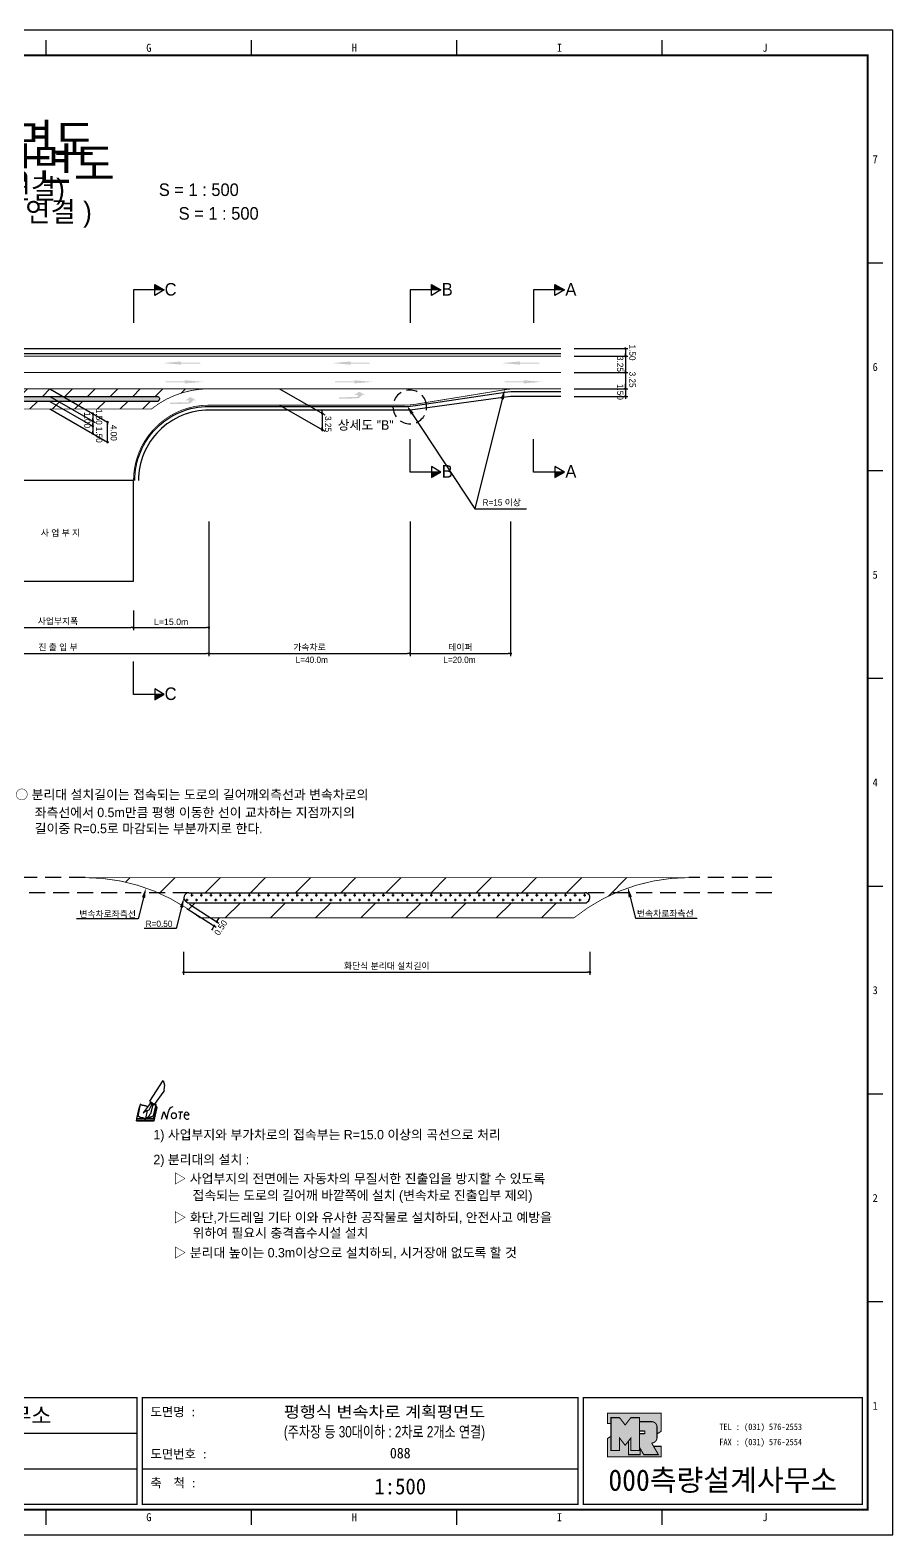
# Model space of a CAD drawing. Header units: millimetres. Extents: x 459 to 882, y -1 to 298.
# Drawn here: x 710.8 to 882.4, y -1.1 to 298.2 of the extents above; entities that cross this region are included whole.
import ezdxf
from ezdxf.enums import TextEntityAlignment as Align

# ---------------------------------------------------------------- set-up
doc = ezdxf.new("R2010")
doc.units = ezdxf.units.MM
doc.linetypes.add('HIDDEN', pattern=[9.525, 6.35, -3.175])
for name, color, linetype in [('CC-GSTR-0004', 4, 'Continuous'), ('CM-LANE-0030', 30, 'Continuous'), ('CZ-DIMT-0002', 7, 'Continuous'), ('CZ-LIN1-0007', 7, 'Continuous'), ('CZ-LIN2-0003', 3, 'Continuous'), ('CZ-LINE-0001', 7, 'Continuous'), ('CZ-TEXT-BOX0', 7, 'Continuous'), ('TITLE', 7, 'Continuous')]:
    doc.layers.add(name, color=color, linetype=linetype)
doc.styles.add('견고딕', font='arial.ttf')
doc.styles.add('돋움', font='')
doc.styles.add('돋음체', font='')
doc.styles.get('돋움').set_extended_font_data('Dotum')
doc.styles.get('돋음체').set_extended_font_data('DotumChe')

# ---------------------------------------------------------------- blocks, each defined once
blk = doc.blocks.new('note')
for p, q in [((0.85, 3.5), (3.53, 7.57)), ((3.53, 7.57), (3.8, 6.64)), ((3.8, 6.64), (3.69, 5.72)), ((1, 3.1), (0.75, 2.77)), ((0.85, 3.5), (1.8, 2.79)), ((1, 3.4), (0.85, 3.21)), ((0.85, 3.21), (1.52, 2.71)), ((1.8, 2.79), (3.74, 5.46)), ((3.69, 5.72), (3.74, 5.46)), ((-1.24, 2.36), (-1.77, 0)), ((-1.77, 0), (1.77, 0)), ((-1.77, 0), (-1.77, -0.3)), ((-1.53, 0.52), (-1.55, 0.54)), ((-1.01, 2.9), (-1.53, 0.52)), ((-1.48, 0.48), (-1.53, 0.52)), ((-1.43, 0.44), (-1.48, 0.48)), ((-1.38, 0.41), (-1.43, 0.44)), ((-1.33, 0.4), (-1.38, 0.41)), ((-1.27, 0.37), (-1.33, 0.4)), ((-1.22, 0.35), (-1.27, 0.37)), ((-1.13, 2.36), (-1.24, 2.36)), ((-1.17, 0.33), (-1.22, 0.35)), ((-1.12, 0.32), (-1.17, 0.33)), ((-1.02, 0.25), (-1.12, 0.32)), ((-0.97, 0.22), (-1.02, 0.25)), ((-1, 2.9), (-1.01, 2.9)), ((-0.98, 2.85), (-1, 2.9)), ((-0.95, 2.8), (-0.98, 2.85)), ((-0.93, 0.21), (-0.97, 0.22)), ((-0.9, 2.75), (-0.95, 2.8)), ((-0.88, 0.19), (-0.93, 0.21)), ((-0.85, 2.72), (-0.9, 2.75)), ((-0.8, 0.18), (-0.88, 0.19)), ((-0.79, 2.69), (-0.85, 2.72)), ((-0.75, 0.17), (-0.8, 0.18)), ((-0.74, 2.68), (-0.79, 2.69)), ((-0.7, 0.16), (-0.75, 0.17)), ((-0.69, 2.65), (-0.74, 2.68)), ((-0.64, 0.15), (-0.7, 0.16)), ((-0.64, 2.65), (-0.69, 2.65)), ((-0.59, 2.63), (-0.64, 2.65)), ((-0.58, 0.14), (-0.64, 0.15)), ((-0.54, 2.62), (-0.59, 2.63)), ((-0.53, 0.13), (-0.58, 0.14)), ((-0.48, 2.61), (-0.54, 2.62)), ((-0.48, 0.12), (-0.53, 0.13)), ((-0.43, 2.61), (-0.48, 2.61)), ((-0.43, 0.11), (-0.48, 0.12)), ((0.75, 2.77), (-0.46, 1.16)), ((0.37, 2.24), (-0.46, 1.16)), ((-0.46, 1.16), (-0.08, 1.47)), ((-0.38, 2.59), (-0.43, 2.61)), ((-0.38, 0.08), (-0.43, 0.11)), ((-0.33, 2.59), (-0.38, 2.59)), ((-0.29, 0.06), (-0.38, 0.08)), ((-0.27, 2.58), (-0.33, 2.59)), ((-0.23, 0.05), (-0.29, 0.06)), ((-0.22, 2.57), (-0.27, 2.58)), ((-0.16, 0.04), (-0.23, 0.05)), ((-0.17, 2.56), (-0.22, 2.57)), ((-0.12, 2.55), (-0.17, 2.56)), ((-0.11, 0.03), (-0.16, 0.04)), ((-0.07, 2.53), (-0.12, 2.55)), ((-0.04, 0.02), (-0.11, 0.03)), ((-0.08, 1.47), (0.72, 1.75)), ((-0.01, 2.51), (-0.07, 2.53)), ((-0.05, -0.3), (-0.05, 0)), ((0, 0), (-0.04, 0.02)), ((0.04, 2.5), (-0.01, 2.51)), ((0.37, 1.63), (0, 0)), ((0, 0), (1.6, 0.53)), ((0, 0), (1.65, 0.18)), ((0, 0.01), (0.06, 0.04)), ((0, -0.3), (0, 0)), ((0.09, 2.48), (0.04, 2.5)), ((0.05, -0.3), (0.05, 0)), ((0.06, 0.04), (0.11, 0.07)), ((0.14, 2.48), (0.09, 2.48)), ((0.11, 0.07), (0.16, 0.09)), ((0.2, 2.47), (0.14, 2.48)), ((0.16, 0.09), (0.21, 0.12)), ((0.26, 2.43), (0.18, 2.46)), ((0.21, 0.12), (0.27, 0.14)), ((0.34, 2.4), (0.26, 2.43)), ((0.27, 0.14), (0.36, 0.19)), ((0.45, 2.37), (0.34, 2.4)), ((0.36, 0.19), (0.41, 0.22)), ((0.41, 0.22), (0.46, 0.27)), ((0.46, 0.27), (0.51, 0.3)), ((0.51, 0.3), (0.56, 0.34)), ((0.56, 0.34), (0.6, 0.4)), ((0.6, 0.4), (0.64, 0.45)), ((0.64, 0.45), (0.67, 0.51)), ((0.67, 0.51), (0.74, 0.58)), ((0.72, 1.75), (1.16, 2.53)), ((0.74, 0.58), (0.79, 0.63)), ((0.79, 0.63), (0.83, 0.68)), ((0.83, 0.68), (0.86, 0.73)), ((0.86, 0.73), (0.89, 0.79)), ((0.89, 0.84), (0.92, 0.89)), ((0.89, 0.79), (0.89, 0.84)), ((0.92, 0.89), (0.96, 0.95)), ((0.96, 0.95), (1.01, 0.97)), ((1.47, 2.74), (1.01, 0.97)), ((1.16, 2.53), (1.37, 2.82)), ((2.13, 2.84), (1.44, 2.63)), ((1.52, 2.71), (1.66, 2.9)), ((1.6, 0.53), (2.13, 2.84)), ((1.65, 0.18), (2.19, 2.48)), ((1.77, 0), (2.3, 2.36)), ((1.77, -0.3), (2.3, 2.07)), ((1.77, -0.38), (2.3, 1.99)), ((1.77, -0.44), (2.3, 1.93)), ((1.77, 0), (1.77, -0.3)), ((2.19, 2.48), (2.04, 2.47)), ((2.3, 2.36), (2.16, 2.36)), ((2.3, 2.36), (2.3, 2.07)), ((3.21, -0.08), (3.68, 1.4)), ((3.68, 1.4), (4.26, -0.14)), ((4.26, -0.14), (4.56, 1.44)), ((6.55, 1.34), (7.46, 1.34)), ((7.01, 1.34), (6.87, -0.11)), ((7.71, 0.77), (7.71, 0.55)), ((7.71, 0.77), (8.67, 0.77)), ((-1.77, -0.3), (1.77, -0.3)), ((-1.77, -0.43), (-1.77, -0.3)), ((-1.77, -0.37), (1.77, -0.37)), ((-1.77, -0.43), (1.77, -0.43))]:
    blk.add_line(p, q)
for centre, major_axis, start_param, end_param in [((0.4, 2.31), (0.0702, 0.0702), 3.283946, 6.425539), ((5.68, 1.23), (-0.806, 0.806), -0.591174, 0.597824), ((5.66, 0.58), (-0.378, 0.378), 3.926991, 10.210176), ((8.3, 0.49), (0.422, 0.422), 2.265602, 4.634911), ((8.19, 0.77), (-0.342, 0.342), 3.926991, 7.068583)]:
    blk.add_ellipse(centre, major_axis=major_axis, ratio=1, start_param=start_param, end_param=end_param)
blk = doc.blocks.new('_Dot')
at = {"color": 0, "linetype": 'ByBlock', "lineweight": -2}
blk.add_line((-0.5, 0), (-1, 0), dxfattribs=at)
at = {"color": 0, "linetype": 'ByBlock', "const_width": 0.5}
blk.add_lwpolyline([(-0.25, 0, 1), (0.25, 0, 1)], format="xyb", close=True, dxfattribs=at)

msp = doc.modelspace()

# ---------------------------------------------------------------- hatches: boundary and pattern name
at = {"layer": 'CM-LANE-0030'}
h = msp.add_hatch(dxfattribs=at)
h.set_pattern_fill('ANSI31', color=256, style=0)
h.set_pattern_definition([(45, (-1016.0564, 0.2294), (-2.245064, 2.245064), [])])
h.paths.add_polyline_path([(734.98, 222.87, -0.170323), (746.38, 226.87), (576.38, 226.87, -0.170323), (587.78, 222.87)])
h.paths.add_polyline_path([(586.55, 224.37, 0.001926), (586.43, 224.45, -0.750696), (586.7, 225.37), (736.06, 225.37, -0.750696), (736.33, 224.45, 0.001926), (736.2, 224.37)], flags=16)
h = msp.add_hatch(dxfattribs=at)
h.set_pattern_fill('ANSI31', color=256, scale=2, style=0)
h.set_pattern_definition([(45, (-584.073, -332.019), (-4.490128, 4.490128), [])])
h.paths.add_polyline_path([(721.78, 129.63, -0.170323), (744.58, 121.63), (818.97, 121.63, -0.170323), (841.78, 129.63)])
h.paths.add_polyline_path([(821.14, 126.63, -0.750696), (821.67, 124.78, 0.001926), (821.43, 124.63), (742.12, 124.63, 0.001926), (741.88, 124.78, -0.750696), (742.42, 126.63)], flags=16)
at = {"layer": 'CZ-LIN1-0007'}
for points in [[(740.85, 232.31), (740.85, 232.1), (744.67, 232.1), (744.67, 231.89), (740.85, 231.89), (740.85, 231.67), (737.2, 231.99)], [(774.55, 232.31), (774.55, 232.1), (778.38, 232.1), (778.38, 231.89), (774.55, 231.89), (774.55, 231.67), (770.9, 231.99)], [(808.25, 232.31), (808.25, 232.1), (812.08, 232.1), (812.08, 231.89), (808.25, 231.89), (808.25, 231.67), (804.6, 231.99)], [(741.58, 228.58), (741.58, 228.37), (737.76, 228.37), (737.76, 228.16), (741.58, 228.15), (741.58, 227.94), (745.23, 228.26)], [(775.28, 228.58), (775.28, 228.37), (771.46, 228.37), (771.46, 228.16), (775.28, 228.15), (775.28, 227.94), (778.94, 228.26)], [(808.99, 228.58), (808.99, 228.37), (805.16, 228.37), (805.16, 228.16), (808.99, 228.15), (808.99, 227.94), (812.64, 228.26)], [(742.21, 223.89, 0.267976), (743.24, 224.57), (743.87, 224.57), (742.7, 225.23), (741.75, 224.58), (742.45, 224.58, -0.504994), (742.14, 224.16), (738.67, 224.14), (738.67, 223.87)], [(775.77, 224.95, 0.267976), (776.8, 225.64), (777.43, 225.63), (776.26, 226.29), (775.31, 225.64), (776.01, 225.64, -0.504994), (775.7, 225.22), (772.24, 225.2), (772.24, 224.93)]]:
    msp.add_hatch(color=256, dxfattribs=at).paths.add_polyline_path(points)
at = {"layer": 'CZ-LIN2-0003'}
h = msp.add_hatch(dxfattribs=at)
h.set_pattern_fill('CROSS', color=256, scale=0.075, style=0)
h.set_pattern_definition([(0, (-1016.0564, 0.2294), (0.47625, 0.47625), [0.238125, -0.714375]), (90, (-1015.93734, 0.11033), (-0.47625, 0.47625), [0.238125, -0.714375])])
h.paths.add_polyline_path([(736.2, 224.37, -0.001926), (736.33, 224.45, 0.750696), (736.06, 225.37), (586.7, 225.37, 0.750696), (586.43, 224.45, -0.001926), (586.55, 224.37)])
h = msp.add_hatch(dxfattribs=at)
h.set_pattern_fill('CROSS', color=256, scale=0.15, style=0)
h.set_pattern_definition([(0, (-584.0731, -332.0191), (0.9525, 0.9525), [0.47625, -1.42875]), (90, (-583.835, -332.2573), (-0.9525, 0.9525), [0.47625, -1.42875])])
h.paths.add_polyline_path([(742.42, 126.63, 0.750696), (741.88, 124.78, -0.001926), (742.12, 124.63), (821.43, 124.63, -0.001926), (821.67, 124.78, 0.750696), (821.14, 126.63)])
at = {"layer": 'CZ-LINE-0001'}
for points in [[(735.62, 247.64), (735.62, 246.54), (737.52, 246.54)], [(790.62, 247.64), (790.62, 246.54), (792.52, 246.54)], [(815.19, 247.64), (815.19, 246.54), (817.1, 246.54)], [(792.52, 210.32), (790.62, 210.32), (790.62, 209.22)], [(817.1, 210.32), (815.19, 210.32), (815.19, 209.22)], [(737.52, 166.07), (735.62, 166.07), (735.62, 164.98)]]:
    msp.add_hatch(color=256, dxfattribs=at).paths.add_polyline_path(points)
at = {"layer": 'TITLE', "ltscale": 150}
h = msp.add_hatch(color=8, dxfattribs=at)
edge = h.paths.add_edge_path()
edge.add_line((836.29, 23.09), (825.62, 23.09))
edge.add_line((825.62, 23.09), (825.62, 21.01))
edge.add_line((825.62, 21.01), (826.33, 21.01))
edge.add_line((826.33, 21.01), (826.33, 22.19))
edge.add_line((826.33, 22.19), (828.02, 22.19))
edge.add_line((828.02, 22.19), (829.15, 20.73))
edge.add_line((829.15, 20.73), (830.28, 22.19))
edge.add_line((830.28, 22.19), (831.97, 22.19))
edge.add_line((831.97, 22.19), (831.97, 21.39))
edge.add_line((831.97, 21.39), (834.41, 21.39))
edge.add_arc((834.41, 20.32), 1.07, 0, 90, ccw=False)
edge.add_line((835.48, 20.32), (835.48, 18.95))
edge.add_line((835.48, 18.95), (836.29, 19.46))
edge.add_line((836.29, 19.46), (836.29, 23.09))
h.paths.add_polyline_path([(829.83, 17.57), (829.15, 16.69), (828.02, 18.14), (828.02, 15.63), (826.33, 15.63), (826.33, 18.48), (825.62, 18.03), (825.62, 14.4), (836.29, 14.4), (836.29, 16.48), (834.79, 16.48), (835.75, 14.83), (832.84, 14.83), (832.14, 16.04), (832.14, 14.83), (829.83, 14.83)])
msp.add_hatch(color=5, dxfattribs=at).paths.add_polyline_path([(831.97, 22.19), (830.28, 22.19), (829.15, 20.73), (828.02, 22.19), (826.33, 22.19), (826.33, 15.63), (828.02, 15.63), (828.02, 18.14), (829.15, 16.69), (830.28, 18.14), (830.28, 15.63), (831.97, 15.63)])
h = msp.add_hatch(color=161, dxfattribs=at)
edge = h.paths.add_edge_path()
edge.add_arc((834.41, 20.32), 1.07, 360, 450)
edge.add_line((834.41, 21.39), (831.97, 21.39))
edge.add_line((831.97, 21.39), (831.97, 19.53))
edge.add_line((831.97, 19.53), (832.97, 19.53))
edge.add_arc((832.97, 19.42), 0.113, 0, 90, ccw=False)
edge.add_line((833.08, 19.42), (833.08, 19.11))
edge.add_arc((832.97, 19.11), 0.113, 270, 360, ccw=False)
edge.add_line((832.97, 19), (831.97, 19))
edge.add_line((831.97, 19), (831.97, 15.63))
edge.add_line((831.97, 15.63), (830.28, 15.63))
edge.add_line((830.28, 15.63), (830.28, 18.14))
edge.add_line((830.28, 18.14), (829.83, 17.57))
edge.add_line((829.83, 17.57), (829.83, 14.83))
edge.add_line((829.83, 14.83), (832.14, 14.83))
edge.add_line((832.14, 14.83), (832.14, 16.04))
edge.add_line((832.14, 16.04), (832.84, 14.83))
edge.add_line((832.84, 14.83), (835.75, 14.83))
edge.add_line((835.75, 14.83), (834.41, 17.15))
edge.add_arc((834.41, 18.21), 1.07, 270, 360)
edge.add_line((835.48, 18.21), (835.48, 20.32))

# ---------------------------------------------------------------- linework, layer by layer
at = {"color": 0, "linetype": 'ByBlock', "lineweight": -2}
for p, q in [((829.2, 234.62), (829.2, 234.37)), ((829.2, 233.62), (829.2, 233.87)), ((829.2, 233.12), (829.2, 232.87)), ((829.2, 230.37), (829.2, 230.62)), ((829.2, 229.87), (829.2, 229.62)), ((829.2, 227.12), (829.2, 227.37)), ((829.2, 227.12), (829.2, 227.37)), ((829.2, 225.12), (829.2, 224.87)), ((829.2, 225.12), (829.2, 224.87)), ((723.28, 221.72), (723.28, 221.47)), ((768.93, 222.22), (768.93, 222.47)), ((768.93, 221.72), (768.93, 221.47)), ((723.28, 220.72), (723.28, 220.97)), ((723.28, 220.22), (723.28, 219.97)), ((723.28, 219.72), (723.28, 219.97)), ((726.24, 220.01), (726.24, 219.76)), ((768.93, 218.97), (768.93, 219.22)), ((723.28, 218.22), (723.28, 218.47)), ((726.24, 216.51), (726.24, 216.76)), ((747.27, 119.81), (747.14, 119.6)), ((748.09, 121.07), (748.22, 121.28))]:
    msp.add_line(p, q, dxfattribs=at)
at = {"color": 0, "linetype": 'ByBlock', "const_width": 0.25}
for points in [[(829.2, 234.75, 1), (829.2, 235, 1)], [(829.2, 233.25, 1), (829.2, 233.5, 1)], [(829.2, 233.5, 1), (829.2, 233.25, 1)], [(829.2, 230, 1), (829.2, 230.25, 1)], [(829.2, 230.25, 1), (829.2, 230, 1)], [(829.2, 227, 1), (829.2, 226.75, 1)], [(829.2, 227, 1), (829.2, 226.75, 1)], [(829.2, 225.25, 1), (829.2, 225.5, 1)], [(829.2, 225.25, 1), (829.2, 225.5, 1)], [(723.28, 221.84, 1), (723.28, 222.09, 1)], [(768.93, 222.09, 1), (768.93, 221.84, 1)], [(768.93, 221.84, 1), (768.93, 222.09, 1)], [(723.28, 220.34, 1), (723.28, 220.59, 1)], [(723.28, 220.59, 1), (723.28, 220.34, 1)], [(723.28, 219.59, 1), (723.28, 219.34, 1)], [(726.24, 220.13, 1), (726.24, 220.38, 1)], [(768.93, 218.84, 1), (768.93, 218.59, 1)], [(723.28, 218.09, 1), (723.28, 217.84, 1)], [(726.24, 216.38, 1), (726.24, 216.13, 1)], [(747.34, 119.92, 1), (747.48, 120.13, 1)], [(748.02, 120.97, 1), (747.88, 120.76, 1)]]:
    msp.add_lwpolyline(points, format="xyb", close=True, dxfattribs=at)
at = {"layer": 'CC-GSTR-0004'}
for points in [[(536.38, 234.87), (816.38, 234.87)], [(536.38, 233.87), (816.38, 233.87)]]:
    msp.add_lwpolyline(points, dxfattribs=at)
for points in [[(731.63, 208.62, -0.414214), (746.38, 223.37), (785.26, 223.37), (785.26, 223.37, 0.03724), (787.48, 223.54), (805.27, 226.21, -0.03724), (807.5, 226.37), (807.5, 226.37), (816.38, 226.37)], [(816.38, 225.37), (807.4, 225.37), (807.4, 225.37, 0.034174), (805.36, 225.23), (787.4, 222.76), (787.4, 222.76, -0.034174), (785.35, 222.62), (785.35, 222.62), (746.38, 222.62, 0.414214), (732.38, 208.62)]]:
    msp.add_lwpolyline(points, format="xyb", dxfattribs=at)
at = {"layer": 'CM-LANE-0030', "const_width": 0.15}
msp.add_lwpolyline([(536.38, 230.12), (816.38, 230.12)], dxfattribs=at)
for points in [[(576.38, 226.87), (746.38, 226.87, 0.170323), (734.98, 222.87), (587.78, 222.87, 0.170323)], [(818.97, 121.63), (744.58, 121.63, 0.170323), (721.78, 129.63), (841.78, 129.63, 0.170323)]]:
    msp.add_lwpolyline(points, format="xyb", close=True, dxfattribs=at)
at = {"layer": 'CZ-LIN1-0007', "const_width": 0.15}
for points in [[(536.38, 233.37), (816.38, 233.37)], [(746.38, 226.87), (776.98, 226.87)]]:
    msp.add_lwpolyline(points, dxfattribs=at)
msp.add_lwpolyline([(816.38, 226.87), (807.59, 226.87, 0.040295), (805.18, 226.68), (787.57, 223.82), (787.57, 223.82, -0.040295), (785.17, 223.62), (785.17, 223.62), (746.38, 223.62, 0.414214), (731.38, 208.62)], format="xyb", dxfattribs=at)
at = {"layer": 'CZ-LIN1-0007', "linetype": 'HIDDEN', "const_width": 0.15}
msp.add_lwpolyline([(776.98, 226.87), (807.59, 226.87)], dxfattribs=at)
at = {"layer": 'CZ-LIN2-0003'}
for p, q in [((742.42, 126.63), (821.14, 126.63)), ((742.12, 124.63), (821.43, 124.63))]:
    msp.add_line(p, q, dxfattribs=at)
at = {"layer": 'CZ-LIN2-0003', "color": 1}
msp.add_line((748.22, 121.28), (748.49, 121.7), dxfattribs=at)
at = {"layer": 'CZ-LIN2-0003'}
msp.add_lwpolyline([(736.06, 225.37, -0.750696), (736.33, 224.45, 0.001926), (736.2, 224.37), (586.55, 224.37, 0.001926), (586.43, 224.45, -0.750696), (586.7, 225.37)], format="xyb", close=True, dxfattribs=at)
msp.add_lwpolyline([(731.38, 208.62), (701.38, 208.62), (701.38, 188.62), (731.38, 188.62)], close=True, dxfattribs=at)
for points in [[(742.12, 124.63, 0.001926), (741.88, 124.78, 0.001926)], [(821.67, 124.78, 0.001926), (821.43, 124.63)]]:
    msp.add_lwpolyline(points, format="xyb", dxfattribs=at)
for centre, start, end in [((742.42, 125.63), 90, 237.5816), ((821.14, 125.63), 302.4184, 90)]:
    msp.add_arc(centre, 1, start, end, dxfattribs=at)
at = {"layer": 'CZ-LINE-0001'}
for p, q in [((737.52, 246.54), (731.38, 246.54)), ((731.38, 246.54), (731.38, 240)), ((735.62, 245.44), (735.62, 247.64)), ((735.62, 247.64), (737.52, 246.54)), ((737.52, 246.54), (735.62, 245.44)), ((792.52, 246.54), (786.38, 246.54)), ((786.38, 246.54), (786.38, 240)), ((790.62, 245.44), (790.62, 247.64)), ((790.62, 247.64), (792.52, 246.54)), ((792.52, 246.54), (790.62, 245.44)), ((817.1, 246.54), (810.95, 246.54)), ((810.95, 246.54), (810.95, 240)), ((815.19, 245.44), (815.19, 247.64)), ((815.19, 247.64), (817.1, 246.54)), ((817.1, 246.54), (815.19, 245.44)), ((818.98, 234.87), (829.7, 234.87)), ((829.2, 234.37), (829.2, 225.37)), ((818.98, 233.37), (829.7, 233.37)), ((818.98, 233.37), (829.7, 233.37)), ((818.98, 230.12), (829.7, 230.12)), ((818.98, 230.12), (829.7, 230.12)), ((829.2, 227.37), (829.2, 227.87)), ((714.78, 226.87), (726.24, 220.26)), ((714.78, 225.37), (723.78, 220.18)), ((760.43, 226.87), (769.43, 221.68)), ((818.98, 226.87), (829.7, 226.87)), ((818.98, 226.87), (829.7, 226.87)), ((818.98, 225.37), (829.7, 225.37)), ((818.98, 225.37), (829.7, 225.37)), ((714.78, 224.37), (723.28, 219.47)), ((714.78, 222.87), (726.24, 216.26)), ((760.43, 223.62), (769.43, 218.43)), ((723.28, 221.47), (723.28, 217.97)), ((726.24, 216.26), (726.24, 220.26)), ((768.93, 221.47), (768.93, 218.46)), ((786.38, 210.32), (786.38, 216.86)), ((810.95, 210.32), (810.95, 216.86)), ((792.52, 210.32), (786.38, 210.32)), ((792.52, 210.32), (790.62, 211.42)), ((790.62, 211.42), (790.62, 209.22)), ((790.62, 209.22), (792.52, 210.32)), ((817.1, 210.32), (810.95, 210.32)), ((817.1, 210.32), (815.19, 211.42)), ((815.19, 211.42), (815.19, 209.22)), ((815.19, 209.22), (817.1, 210.32)), ((799.26, 203.02), (809.53, 203.02)), ((746.38, 200.47), (746.38, 173.69)), ((786.38, 200.47), (786.38, 173.69)), ((786.38, 200.47), (786.38, 173.69)), ((806.38, 200.47), (806.38, 173.69)), ((731.38, 182.74), (731.38, 178.86)), ((731.38, 182.74), (731.38, 178.86)), ((746.38, 182.74), (746.38, 178.86)), ((746.38, 182.74), (746.38, 173.69)), ((701.88, 179.36), (730.88, 179.36)), ((731.88, 179.36), (745.88, 179.36)), ((686.88, 174.19), (745.88, 174.19)), ((746.88, 174.19), (785.88, 174.19)), ((786.88, 174.19), (805.88, 174.19)), ((731.38, 166.07), (731.38, 172.62)), ((737.52, 166.07), (731.38, 166.07)), ((737.52, 166.07), (735.62, 167.17)), ((735.62, 167.17), (735.62, 164.98)), ((735.62, 164.98), (737.52, 166.07)), ((742, 123.51), (747.83, 119.75)), ((742.54, 124.35), (748.37, 120.59)), ((747.14, 119.6), (746.87, 119.18)), ((741.35, 114.84), (741.35, 110.3)), ((822.14, 114.84), (822.14, 110.3)), ((741.85, 110.8), (821.64, 110.8))]:
    msp.add_line(p, q, dxfattribs=at)
at = {"layer": 'CZ-LINE-0001', "linetype": 'HIDDEN', "ltscale": 0.35}
msp.add_line((789.66, 223.66), (789.66, 223.66), dxfattribs=at)
at = {"layer": 'CZ-LINE-0001', "linetype": 'HIDDEN', "ltscale": 0.5}
for p, q in [((721.78, 129.63), (705.25, 129.63)), ((858.3, 129.63), (841.78, 129.63)), ((742.42, 126.63), (705.25, 126.63)), ((858.3, 126.63), (821.14, 126.63))]:
    msp.add_line(p, q, dxfattribs=at)
at = {"layer": 'CZ-LINE-0001'}
for points in [[(804.72, 224.84), (799.26, 203.02)], [(786.82, 221.91), (799.26, 203.02)], [(733.37, 125.63), (732.32, 121.45), (720.09, 121.45)], [(740.93, 123.69), (739.88, 119.51), (733.54, 119.51)]]:
    msp.add_lwpolyline(points, dxfattribs=at)
at = {"layer": 'CZ-LINE-0001', "extrusion": (0, 0, -1)}
msp.add_lwpolyline([(-830.16, 125.73), (-831.21, 121.55), (-843.44, 121.55)], dxfattribs=at)
at = {"layer": 'CZ-LINE-0001', "linetype": 'HIDDEN', "ltscale": 0.35}
msp.add_arc((786.33, 223.26), 3.35, 6.7667, 6.749, dxfattribs=at)
at = {"layer": 'CZ-LINE-0001'}
for points in [[(804.4, 224.92), (805.21, 226.78), (805.05, 224.76)], [(786.54, 221.73), (785.72, 223.58), (787.1, 222.09)], [(733.05, 125.71), (733.86, 127.57), (733.7, 125.55)], [(740.61, 123.77), (741.42, 125.63), (741.25, 123.61)]]:
    msp.add_solid(points, dxfattribs=at)
at = {"layer": 'CZ-LINE-0001', "extrusion": (0, 0, -1)}
msp.add_solid([(-830.48, 125.81), (-829.67, 127.67), (-829.83, 125.65)], dxfattribs=at)
at = {"layer": 'TITLE', "color": 7, "linetype": 'Continuous'}
for p, q in [((714.04, 293.2), (714.04, 296.22)), ((754.86, 293.2), (754.86, 296.22)), ((795.69, 293.2), (795.69, 296.22)), ((836.51, 293.2), (836.51, 296.22)), ((880.36, 251.87), (877.34, 251.87)), ((880.36, 210.54), (877.34, 210.54)), ((880.36, 169.21), (877.34, 169.21)), ((880.36, 127.88), (877.34, 127.88)), ((880.36, 86.55), (877.34, 86.55)), ((880.36, 45.22), (877.34, 45.22)), ((714.04, 0.87), (714.04, 3.89)), ((754.86, 0.87), (754.86, 3.89)), ((795.69, 0.87), (795.69, 3.89)), ((836.51, 0.87), (836.51, 3.89))]:
    msp.add_line(p, q, dxfattribs=at)
at = {"layer": 'TITLE', "ltscale": 150}
for p, q in [((645.5, 19.1), (732.11, 19.1)), ((645.5, 12.03), (732.11, 12.03)), ((733.17, 12.03), (819.78, 12.03))]:
    msp.add_line(p, q, dxfattribs=at)
at = {"layer": 'TITLE'}
msp.add_line((877.45, 3.89), (468.59, 3.89), dxfattribs=at)
msp.add_lwpolyline([(459.01, -1.14), (882.37, -1.14), (882.37, 298.24), (459.01, 298.24)], close=True, dxfattribs=at)
at = {"layer": 'TITLE', "linetype": 'Continuous', "const_width": 0.403}
msp.add_lwpolyline([(469.09, 3.89), (469.09, 293.2), (877.34, 293.2), (877.34, 3.89)], close=True, dxfattribs=at)
at = {"layer": 'TITLE', "ltscale": 150}
for points, const_width in [([(732.11, 4.96), (645.5, 4.96), (645.5, 26.18), (732.11, 26.18)], 0.265), ([(733.17, 26.18), (819.78, 26.18), (819.78, 4.96), (733.17, 4.96)], 0.265), ([(876.28, 26.18), (876.28, 4.96), (820.84, 4.96), (820.84, 26.18), (876.28, 26.18)], 0.265), ([(831.97, 22.19), (830.28, 22.19), (829.15, 20.73), (828.02, 22.19), (826.33, 22.19), (826.33, 15.63), (828.02, 15.63), (828.02, 18.14), (829.15, 16.69), (830.28, 18.14), (830.28, 15.63), (831.97, 15.63)], 0.212), ([(829.83, 17.57), (829.15, 16.69), (828.02, 18.14), (828.02, 15.63), (826.33, 15.63), (826.33, 18.48), (825.62, 18.03), (825.62, 14.4), (836.29, 14.4), (836.29, 16.48), (834.79, 16.48), (835.75, 14.83), (832.84, 14.83), (832.14, 16.04), (832.14, 14.83), (829.83, 14.83)], 0.212)]:
    msp.add_lwpolyline(points, close=True, dxfattribs=dict(at, const_width=const_width))
at = {"layer": 'TITLE', "ltscale": 150, "const_width": 0.212}
for points in [[(836.29, 23.09), (825.62, 23.09), (825.62, 21.01), (826.33, 21.01), (826.33, 22.19), (828.02, 22.19), (829.15, 20.73), (830.28, 22.19), (831.97, 22.19), (831.97, 21.39), (834.41, 21.39, -0.414214), (835.48, 20.32), (835.48, 18.95), (836.29, 19.46)], [(835.48, 20.32, 0.414214), (834.41, 21.39), (831.97, 21.39), (831.97, 19.53), (832.97, 19.53, -0.414214), (833.08, 19.42), (833.08, 19.11, -0.414214), (832.97, 19), (831.97, 19), (831.97, 15.63), (830.28, 15.63), (830.28, 18.14), (829.83, 17.57), (829.83, 14.83), (832.14, 14.83), (832.14, 16.04), (832.84, 14.83), (835.75, 14.83), (834.41, 17.15, 0.414214), (835.48, 18.21)]]:
    msp.add_lwpolyline(points, format="xyb", close=True, dxfattribs=at)

# ---------------------------------------------------------------- block references
at = {"layer": 'CZ-LINE-0001', "xscale": 0.5, "yscale": 0.5, "zscale": 0.5}
for p in [(731.38, 179.36), (746.38, 179.36), (746.38, 174.19), (786.38, 174.19), (806.38, 174.19), (822.14, 110.8)]:
    msp.add_blockref('_Dot', p, dxfattribs=at)
at = {"layer": 'CZ-LINE-0001', "xscale": 0.5, "yscale": 0.5, "zscale": 0.5, "rotation": 180}
for p in [(731.38, 179.36), (746.38, 174.19), (786.38, 174.19), (741.35, 110.8)]:
    msp.add_blockref('_Dot', p, dxfattribs=at)
at = {"layer": 'CZ-TEXT-BOX0'}
msp.add_blockref('note', (733.76, 81.68), dxfattribs=at)

# ---------------------------------------------------------------- texts
at = {"layer": 'CZ-DIMT-0002', "style": '돋움'}
for s, height, p in [('C', 2.5, (738.77, 246.67)), ('B', 2.5, (793.77, 246.67)), ('A', 2.5, (818.35, 246.67)), ('상세도 "B"', 1.875, (777.56, 219.67)), ('B', 2.5, (793.77, 210.45)), ('A', 2.5, (818.35, 210.45)), ('R=15 이상', 1.25, (804.6, 204.27)), ('사 업 부 지', 1.25, (716.87, 198.21)), ('L=40.0m', 1.25, (766.84, 172.96)), ('L=20.0m', 1.25, (796.2, 172.96)), ('C', 2.5, (738.77, 166.21))]:
    msp.add_text(s, height=height, dxfattribs=at).set_placement(p, align=Align.MIDDLE_CENTER)
for s, p in [('1.50', (829.96, 235.68)), ('3.25', (827.53, 233.41)), ('1.50', (827.53, 227.85)), ('3.25', (829.96, 230.3))]:
    msp.add_text(s, height=1.25, rotation=270, dxfattribs=at).set_placement(p)
for s, p in [('○ 분리대 설치길이는 접속되는 도로의 길어깨외측선과 변속차로의', (707.9, 146.15)), ('좌측선에서 0.5m만큼 평행 이동한 선이 교차하는 지점까지의', (711.75, 142.59)), ('길이중 R=0.5로 마감되는 부분까지로 한다.', (711.75, 139.4)), ('1) 사업부지와 부가차로의 접속부는 R=15.0 이상의 곡선으로 처리', (735.36, 78.49)), ('2) 분리대의 설치 :', (735.36, 73.55)), ('▷ 사업부지의 전면에는 자동차의 무질서한 진출입을 방지할 수 있도록', (739.35, 69.75)), ('접속되는 도로의 길어깨 바깥쪽에 설치 (변속차로 진출입부 제외)', (743.13, 66.42)), ('▷ 화단,가드레일 기타 이와 유사한 공작물로 설치하되, 안전사고 예방을', (739.35, 62.02)), ('위하여 필요시 충격흡수시설 설치', (743.13, 58.95)), ('▷ 분리대 높이는 0.3m이상으로 설치하되, 시거장애 없도록 할 것', (739.35, 55.01))]:
    msp.add_text(s, height=1.875, dxfattribs=at).set_placement(p, align=Align.MIDDLE_LEFT)
for s, p in [('변속차로좌측선', (720.62, 121.76)), ('변속차로좌측선', (831.49, 121.86)), ('R=0.50', (733.81, 119.82))]:
    msp.add_text(s, height=1.25, dxfattribs=at).set_placement(p)
at = {"layer": 'CZ-DIMT-0002', "char_height": 1.25, "attachment_point": 5, "style": '돋움'}
for s, insert, rotation in [('1.00', (722.2, 220.64), 270), ('1.50', (724.53, 221.3), 270), ('1.50', (724.57, 217.73), 270), ('4.00', (727.46, 218.11), 270), ('3.25', (770.08, 219.86), 270), ('\\A1;0.50', (748.75, 119.65), 57.1401)]:
    msp.add_mtext(s, dxfattribs=dict(at, insert=insert, rotation=rotation))
at = {"layer": 'CZ-LINE-0001', "char_height": 1.25, "attachment_point": 5, "style": '돋움'}
for s, insert in [('\\A1;사업부지폭', (716.38, 180.56)), ('\\A1;{\\fArial|b0|i0|c0|p32;L=15.0m}', (738.88, 180.5)), ('\\A1;진 출 입 부', (716.38, 175.39)), ('\\A1;가속차로', (766.38, 175.39)), ('\\A1;테이퍼', (796.38, 175.39)), ('\\A1;화단식 분리대 설치길이', (781.74, 111.99))]:
    msp.add_mtext(s, dxfattribs=dict(at, insert=insert))
at = {"layer": 'CZ-TEXT-BOX0', "style": '돋움'}
for s, height, p in [('평행식 변속차로 계획평면도', 6.5, (676.38, 271.61)), ('( 주차장 등 30대이하 : 2차로 2개소 연결 )', 4, (676.38, 262.11))]:
    msp.add_text(s, height=height, dxfattribs=at).set_placement(p, align=Align.MIDDLE_CENTER)
msp.add_text('S = 1 : 500', height=2.5, dxfattribs=at).set_placement((740.37, 261.77), align=Align.MIDDLE_LEFT)
at = {"layer": 'TITLE', "color": 3, "linetype": 'Continuous', "style": '돋음체'}
for s, p in [('G', (734.45, 294.71)), ('H', (775.28, 294.71)), ('I', (816.1, 294.71)), ('J', (856.93, 294.71)), ('7', (878.85, 272.54)), ('6', (878.85, 231.21)), ('5', (878.85, 189.88)), ('4', (878.85, 148.55)), ('3', (878.85, 107.22)), ('2', (878.85, 65.89)), ('1', (878.85, 24.56)), ('G', (734.45, 2.38)), ('H', (775.28, 2.38)), ('I', (816.1, 2.38)), ('J', (856.93, 2.38))]:
    msp.add_text(s, height=1.59, dxfattribs=at).set_placement(p, align=Align.MIDDLE)
at = {"layer": 'TITLE', "style": '돋움'}
for s, height, p in [('평행식 변속차로 계획평면도', 6.5, (672.43, 276.32)), ('(주차장 등 30대이하 : 2차로 2개소 연결)', 4, (672.47, 266.69))]:
    msp.add_text(s, height=height, dxfattribs=at).set_placement(p, align=Align.MIDDLE_CENTER)
msp.add_text('S = 1 : 500', height=2.5, dxfattribs=at).set_placement((736.42, 266.48), align=Align.MIDDLE_LEFT)
at = {"layer": 'TITLE', "color": 7, "linetype": 'Continuous', "style": '견고딕'}
msp.add_text('00 국토 관리 사무소', height=3.1832, dxfattribs=at).set_placement((696.76, 22.64), align=Align.MIDDLE)
at = {"layer": 'TITLE', "style": '돋음체'}
for s, p in [('도면명 :', (734.76, 22.46)), ('도면번호 :', (734.76, 14.07)), ('축  척 :', (734.76, 8.32))]:
    msp.add_text(s, height=1.804, dxfattribs=at).set_placement(p)
at = {"layer": 'TITLE', "style": '돋움'}
for s, width, p, p2 in [('평행식 변속차로 계획평면도', 1.010039, (761.29, 22.21), (801.29, 22.21)), ('(주차장 등 30대이하 : 2차로 2개소 연결)', 0.694415, (761.29, 18.26), (801.29, 18.26))]:
    msp.add_text(s, height=2.25, dxfattribs=dict(at, width=width)).set_placement(p, p2, align=Align.FIT)
at = {"layer": 'TITLE', "color": 180, "style": '돋음체'}
for s, p in [('TEL : (031) 576-2553', (847.86, 19.73)), ('FAX : (031) 576-2554', (847.86, 16.71))]:
    msp.add_text(s, height=1.2733, dxfattribs=at).set_placement(p)
at = {"layer": 'TITLE', "linetype": 'Continuous', "style": '돋음체'}
for s, height, p in [('088', 2.122, (784.43, 15.13)), ('1:500', 3.183, (784.43, 8.49))]:
    msp.add_text(s, height=height, dxfattribs=at).set_placement(p, align=Align.MIDDLE)
at = {"layer": 'TITLE', "color": 180, "style": '돋음체'}
msp.add_text('000측량설계사무소', height=4.244, dxfattribs=at).set_placement((848.56, 7.64), align=Align.CENTER)

doc.saveas('drawing.dxf')
